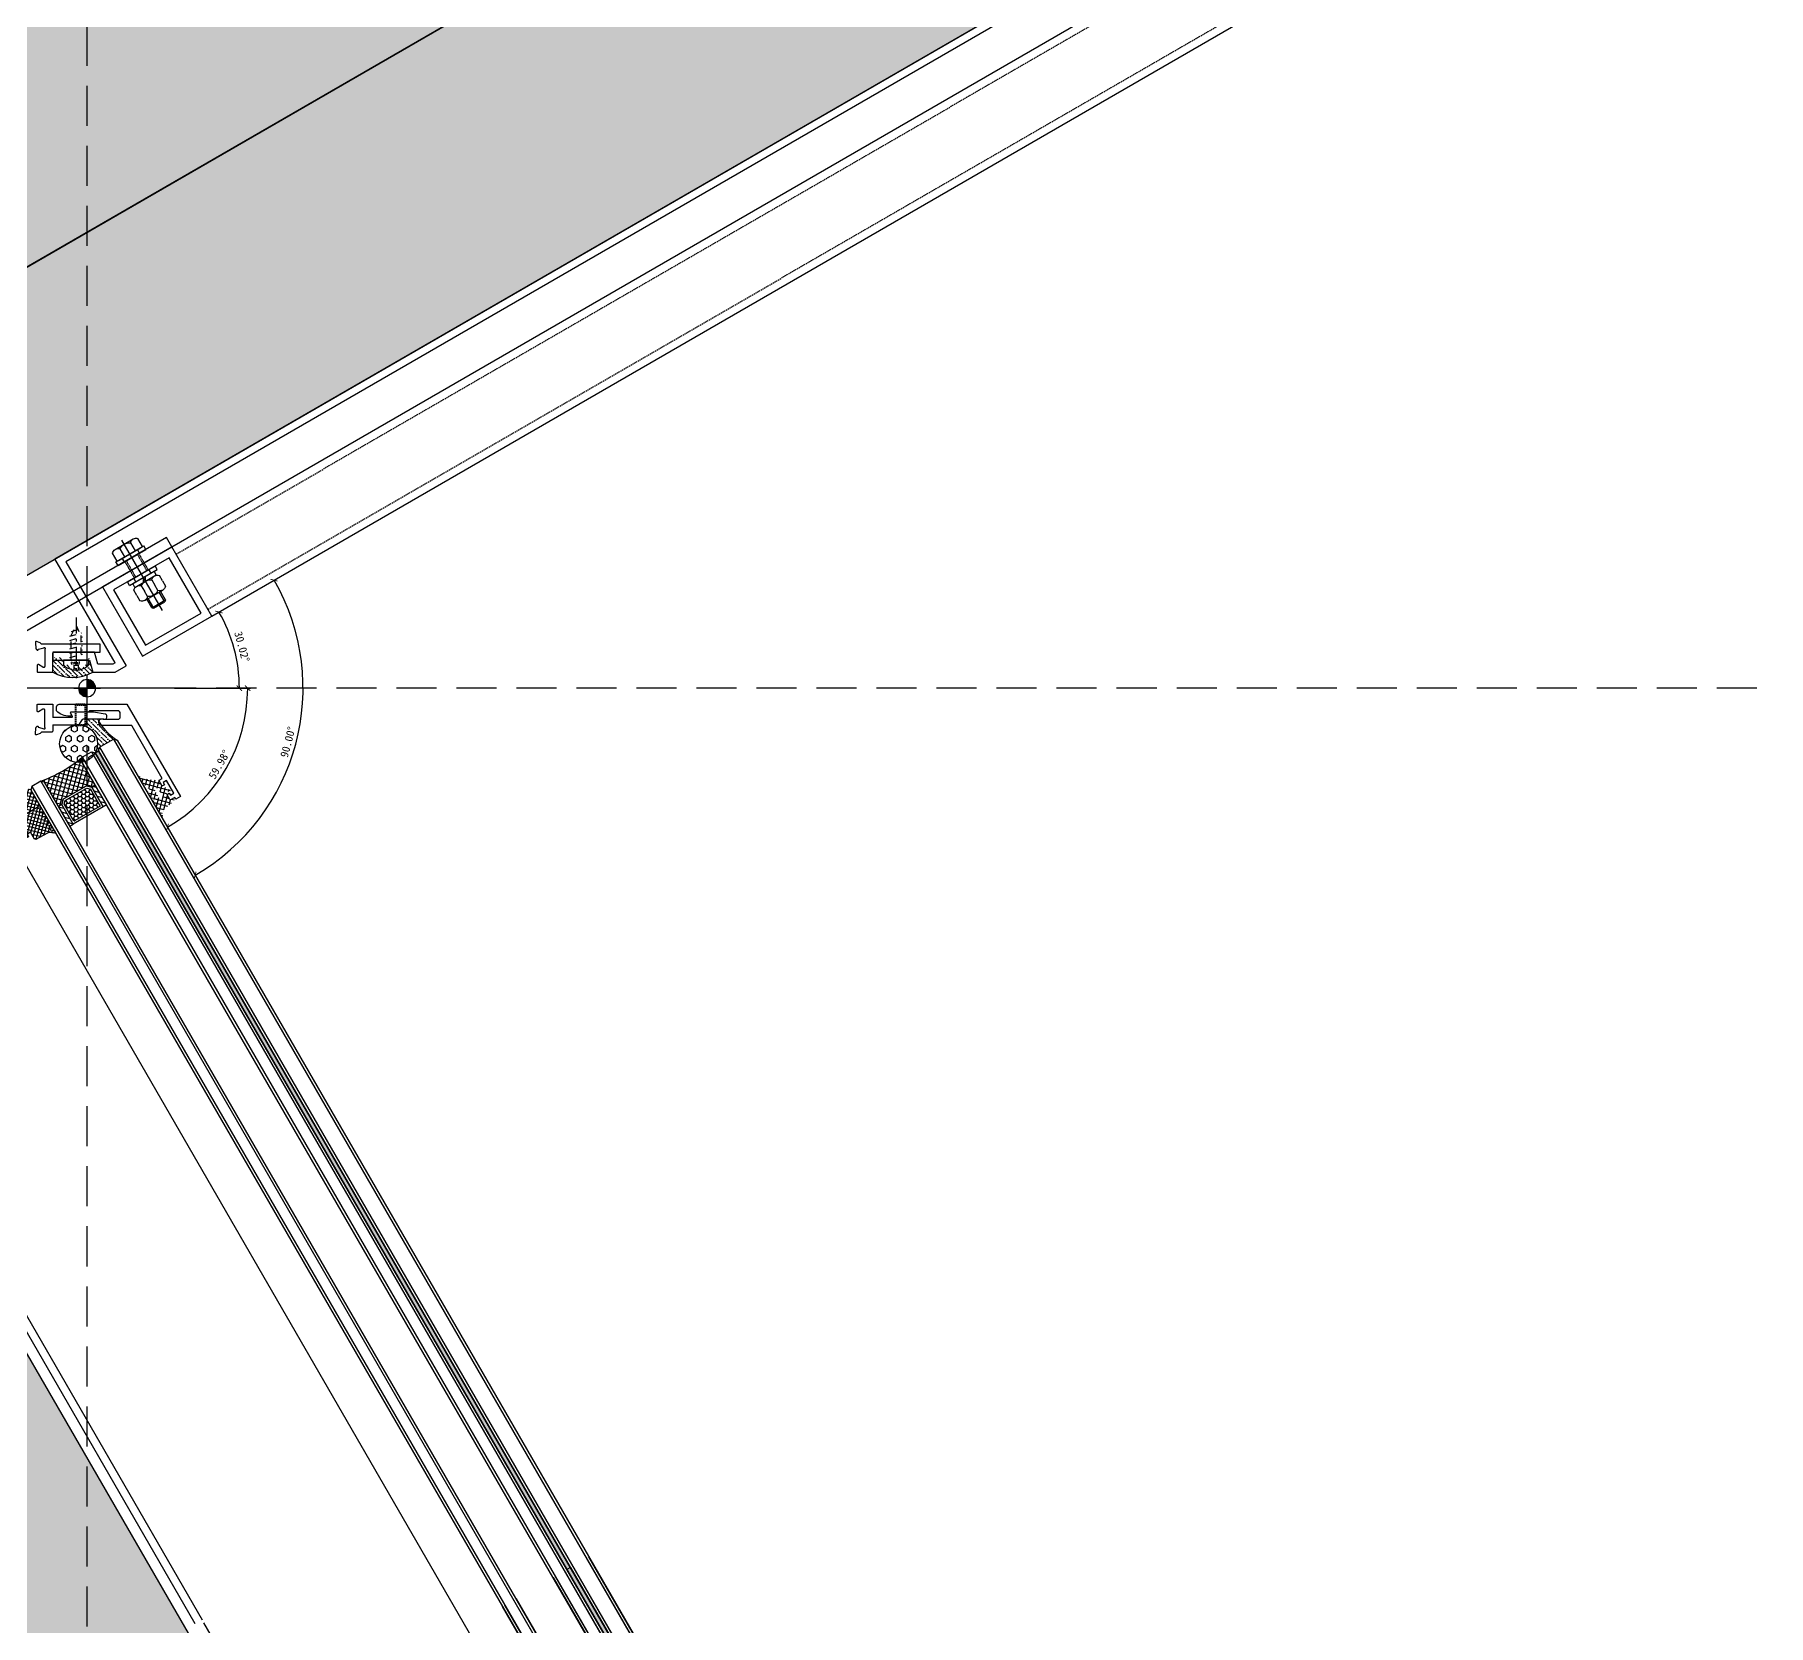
# Model space of a CAD drawing. Header units: millimetres. Extents: x 19684 to 58158, y -7929 to 13062.
# Drawn here: x 36339 to 36989, y 6338 to 6934 of the extents above; entities that cross this region are included whole.
import ezdxf

# ---------------------------------------------------------------- set-up
doc = ezdxf.new("R2010")
doc.units = ezdxf.units.MM
for name, pattern in [('ACAD_ISO04W100', [30, 24, -3, 0, -3]), ('CENTER-PISA', [11, 6, -2, 1, -2]), ('CENTER2', [28.575, 19.05, -3.175, 3.175, -3.175]), ('DASHED', [0.75, 0.5, -0.25]), ('HIDDEN', [0.375, 0.25, -0.125]), ('HIDDEN-PISA', [4.5, 2.5, -2]), ('HIDDEN2', [0.1875, 0.125, -0.0625])]:
    doc.linetypes.add(name, pattern=pattern)
for name, color, linetype in [('AXIS', 1, 'ACAD_ISO04W100'), ('CW', 4, 'Continuous'), ('F-Alum', 4, 'Continuous'), ('F-center', 6, 'ACAD_ISO04W100'), ('F-dashed line', 8, 'DASHED'), ('F-Glass', 5, 'Continuous'), ('F-seslants', 8, 'Continuous'), ('F_MISC', 8, 'Continuous'), ('GLAZING', 8, 'Continuous'), ('Hatch', 8, 'Continuous'), ('INSUL', 173, 'Continuous'), ('PJ', 4, 'Continuous'), ('TC', 4, 'Continuous'), ('中心线', 1, 'CENTER2'), ('其他', 4, 'Continuous'), ('螺栓钉类', 241, 'Continuous')]:
    doc.layers.add(name, color=color, linetype=linetype)
doc.styles.add('F-simhei', font='')
doc.styles.add('ROMANS', font='simplex.shx', dxfattribs={"width": 0.8, "bigfont": 'hztxt.shx'})
doc.styles.get('F-simhei').set_extended_font_data('SimHei')
doc.dimstyles.new('1c', dxfattribs={"dimtxt": 3, "dimasz": 2, "dimexe": 1, "dimexo": 2, "dimgap": 1.5, "dimtad": 1, "dimdec": 0, "dimzin": 12, "dimdsep": 46, "dimtxsty": 'F-simhei', "dimblk": 'ARCHTICK', "dimcen": 1, "dimclrd": 1, "dimclre": 1, "dimclrt": 7, "dimadec": 0, "dimazin": 0, "dimtfac": 1, "dimtdec": 0, "dimtix": 1, "dimtofl": 0, "dimtmove": 0, "dimatfit": 3, "dimfxl": 1, "dimtolj": 1, "dimtzin": 0, "dimarcsym": 1})
pattern_1 = [(135, (-37014.9087, 58348.1026), (-2.43067956, 0.662912607), [3.125, -0.625, 0, -0.625])]
pattern_2 = [(171.7889, (53.299, 199.0437), (-673.188486, 99.998036), [3.3341, -696.8317]), (146.90866, (56.2218, 197.139), (-158.3972895, 99.998035), [3.4887, -729.1308]), (132.32733, (58.3903, 194.758), (-178.196953, 199.996066), [3.2204, -673.0726]), (114.797, (59.71, 191.901), (-39.599323, 99.998033), [3.1473, -327.3157]), (91.62022, (59.8046, 188.5677), (-19.799661, 599.988201), [3.3346, -696.9316]), (82.824825, (50.0933, 111.42638), (138.597623898, 1099.978365791), [77.75021, -16249.79345]), (97.175175, (69.7044, 111.42638), (-138.597626939, 1099.978365409), [77.75021, -16249.79345]), (88.37978, (59.993, 188.5677), (19.799654, 599.988201), [3.3346, -696.9316]), (65.203, (60.0874, 191.901), (39.599323, 99.998033), [3.1473, -327.3157]), (47.67267, (61.4074, 194.758), (178.1969525, 199.996067), [3.2204, -673.0726]), (33.09134, (63.576, 197.139), (158.397288, 99.998037), [3.4887, -729.1308]), (8.2111, (66.4987, 199.0437), (673.188486, 99.998033), [3.3341, -696.8317]), (87.16616, (49.999, 109.5217), (19.799652, 299.9941), [1.907, -398.5748]), (103.9014, (50.4704, 107.617), (-79.198645, 299.9941), [1.9622, -410.0989]), (111.6036, (51.225, 105.712), (-19.79966, 99.99803), [2.0486, -105.5047]), (122.76135, (52.4504, 103.8075), (-59.398985, 99.998032), [2.265, -473.3884]), (138.29055, (54.0532, 102.379), (-118.797967, 99.998036), [2.147, -448.7323]), (152.0035, (55.8446, 101.4266), (-178.196953, 99.998032), [2.0288, -424.0229]), (166.4772, (57.8246, 100.9504), (-395.993227, 99.998037), [2.0364, -425.6122]), (167.07075, (59.899, 100.474), (-415.79289, 99.998033), [2.1282, -444.7951]), (12.92924, (59.899, 100.474), (415.79289, 99.998033), [2.1282, -444.7951]), (13.5228, (61.973, 100.9504), (395.993227, 99.998033), [2.0364, -425.6122]), (27.9965, (63.953, 101.4266), (197.996612, 99.998037), [2.0288, -424.0229]), (41.70945, (65.7445, 102.379), (118.797966, 99.998036), [2.147, -448.7323]), (57.23865, (67.3473, 103.8075), (197.996611, 299.994102), [2.265, -473.3884]), (68.3964, (68.573, 105.712), (19.79966, 99.99803), [2.0486, -105.5047]), (76.0986, (69.3273, 107.617), (19.799661, 99.998033), [1.9622, -410.0989]), (92.83384, (69.7987, 109.5217), (-19.79966, 299.9941), [1.907, -398.5748])]

# ---------------------------------------------------------------- blocks, each defined once
blk = doc.blocks.new('A$C08103915')
at = {"layer": 'Hatch'}
h = blk.add_hatch(dxfattribs=at)
h.set_pattern_fill('M_GASKET-PISA', color=256, style=0, pattern_type=2)
h.set_pattern_definition([(45, (45.75, 9), (-1.06066, 1.06066), []), (135, (45.75, 9), (-1.06066, -1.06066), [])])
edge = h.paths.add_edge_path()
edge.add_arc((-1.01, 2.7), 1.5, 270, 310.57243)
edge.add_line((-0.03, 1.56), (1.23, 2.64))
edge.add_arc((2.21, 1.5), 1.5, 90, 130.57243, ccw=False)
edge.add_line((2.21, 3), (2.74, 3))
edge.add_arc((2.74, 6), 3, 270, 323.23828)
edge.add_line((5.15, 4.2), (7.71, 7.64))
edge.add_arc((7.79, 7.58), 0.1, 115.93828, 143.23828, ccw=False)
edge.add_line((7.75, 7.67), (9.5, 8.53))
edge.add_arc((9.39, 8.75), 0.25, 295.90695, 450)
edge.add_line((9.39, 9), (6.62, 9))
edge.add_line((6.62, 9), (4.77, 8.05))
edge.add_arc((3.63, 10.27), 2.5, 214.0621, 297.3, ccw=False)
edge.add_arc((1.31, 8.7), 0.3, 34.0621, 90)
edge.add_line((1.31, 9), (-1.59, 9))
edge.add_arc((-1.59, 8.75), 0.25, 90, 256.47709)
edge.add_line((-1.65, 8.51), (-0.03, 8.1))
edge.add_arc((-0.05, 8), 0.1, -90, 75.80133, ccw=False)
edge.add_line((-0.05, 7.9), (-0.11, 7.9))
edge.add_arc((-0.11, 10.4), 2.5, 215.23442, 270, ccw=False)
edge.add_arc((-2.23, 8.9), 0.1, 35.23442, 90)
edge.add_line((-2.23, 9), (-4.88, 9))
edge.add_arc((-4.88, 8.75), 0.25, 90, 256.47709)
edge.add_line((-4.94, 8.51), (-3.32, 8.1))
edge.add_arc((-3.34, 8), 0.1, -90, 75.80133, ccw=False)
edge.add_line((-3.34, 7.9), (-3.4, 7.9))
edge.add_arc((-3.4, 10.4), 2.5, 214.32623, 270, ccw=False)
edge.add_arc((-5.55, 8.93), 0.1, 34.32623, 110.15445)
edge.add_arc((-6.44, 11.37), 2.5, 265.3665, 290.15445, ccw=False)
edge.add_line((-6.65, 8.88), (-8.09, 9))
edge.add_arc((-8.11, 8.75), 0.25, 85.3665, 250.78804)
edge.add_line((-8.19, 8.51), (-7.41, 8.24))
edge.add_arc((-8.08, 6.35), 2, 8.47355, 70.64006, ccw=False)
edge.add_line((-6.1, 6.65), (-5.24, 2.02))
edge.add_arc((-4.75, 2.1), 0.5, 188.49218, 360)
edge.add_line((-4.25, 2.1), (-4.25, 2.7))
edge.add_arc((-3.95, 2.7), 0.3, 90, 180, ccw=False)
edge.add_line((-3.95, 3), (-1.55, 3))
edge.add_arc((-1.55, 2.7), 0.3, 0, 90, ccw=False)
edge.add_line((-1.25, 2.7), (-1.25, 1.4))
edge.add_arc((-1.05, 1.4), 0.2, 180, 270)
edge.add_line((-1.05, 1.2), (-1.01, 1.2))
edge = h.paths.add_edge_path(flags=16)
edge.add_arc((-1.31, 5.2), 0.5, 188.31114, 270)
edge.add_line((-1.31, 4.7), (1.52, 4.7))
edge.add_arc((1.52, 5.2), 0.5, 270, 323.23828)
edge.add_line((1.92, 4.9), (2.29, 5.4))
edge.add_arc((1.89, 5.7), 0.5, 323.23828, 450)
edge.add_line((1.89, 6.2), (-1.46, 6.2))
edge.add_arc((-1.46, 5.7), 0.5, 90, 188.31114)
edge.add_line((-1.95, 5.63), (-1.81, 5.13))
blk = doc.blocks.new('_ArchTick')
at = {"color": 0, "linetype": 'ByBlock', "const_width": 0.15}
blk.add_lwpolyline([(-0.5, -0.5), (0.5, 0.5)], dxfattribs=at)
blk = doc.blocks.new('*D102')
at = {"layer": 'Defpoints', "color": 0, "transparency": 16777216}
for p in [(36012.73, 6688.95), (36389.21, 6688.95), (36369.67, 6669.45), (36404.53, 6650.26), (36828.75, 5874.81)]:
    blk.add_point(p, dxfattribs=at)
at = {"layer": 'Hatch', "color": 1, "lineweight": -2, "transparency": 16777216}
blk.add_line((36391.21, 6688.95), (36419.61, 6688.95), dxfattribs=at)
blk.add_arc((36358.4, 6688.95), 60.2, 300.016, 360, dxfattribs=at)
at = {"layer": 'Hatch', "color": 1, "lineweight": -2, "transparency": 16777216, "xscale": 2, "yscale": 2, "zscale": 2}
for p, rotation in [((36418.61, 6688.95), 89.99999999999775), ((36388.52, 6636.82), 210.0159999749046)]:
    blk.add_blockref('_ArchTick', p, dxfattribs=dict(at, rotation=rotation))
at = {"layer": 'Hatch', "color": 7, "transparency": 16777216, "insert": (36407.95, 6660.36), "char_height": 3, "attachment_point": 5, "rotation": 60.008, "style": 'F-simhei'}
blk.add_mtext('\\A1;59.98°', dxfattribs=at)
blk = doc.blocks.new('*D103')
at = {"layer": 'Defpoints', "color": 0, "transparency": 16777216}
for p in [(36405.21, 6715.99), (36379.23, 6700.99), (36414.62, 6698.87), (36012.73, 6688.95), (36389.21, 6688.95)]:
    blk.add_point(p, dxfattribs=at)
at = {"layer": 'Hatch', "color": 1, "lineweight": -2, "transparency": 16777216}
for p, q in [((36406.94, 6716.99), (36408.7, 6718.01)), ((36391.21, 6688.95), (36416.49, 6688.95))]:
    blk.add_line(p, q, dxfattribs=at)
blk.add_arc((36358.4, 6688.95), 57.09, 360, 30.016, dxfattribs=at)
at = {"layer": 'Hatch', "color": 1, "lineweight": -2, "transparency": 16777216, "xscale": 2, "yscale": 2, "zscale": 2}
for p, rotation in [((36407.83, 6717.51), 120.0159999953962), ((36415.49, 6688.95), 269.9999999999957)]:
    blk.add_blockref('_ArchTick', p, dxfattribs=dict(at, rotation=rotation))
at = {"layer": 'Hatch', "color": 7, "transparency": 16777216, "insert": (36416.46, 6704.52), "char_height": 3, "attachment_point": 5, "rotation": 285.008, "style": 'F-simhei'}
blk.add_mtext('\\A1;30.02°', dxfattribs=at)
blk = doc.blocks.new('*U74')
at = {"layer": 'INSUL', "lineweight": 0}
h = blk.add_hatch(dxfattribs=at)
h.set_pattern_fill('岩棉', color=256, scale=99.998034, style=0, pattern_type=2)
h.set_pattern_definition(pattern_2)
h.paths.add_polyline_path([(0, 0), (1131.1, 0), (1131.1, 100), (0, 100)])
at = {"layer": 'INSUL'}
blk.add_lwpolyline([(0, 0), (1131.1, 0), (1131.1, 100), (0, 100)], close=True, dxfattribs=at)
blk = doc.blocks.new('A$C57E61DF8')
at = {"layer": 'GLAZING'}
h = blk.add_hatch(dxfattribs=at)
h.set_pattern_fill('ANSI37', color=256, scale=10)
h.set_pattern_definition([(45, (33510.5937, 50850.5691), (-0.883883476, 0.883883476), []), (135, (33510.5937, 50850.5691), (-0.883883476, -0.883883476), [])])
h.paths.add_polyline_path([(0, -11.17), (-0.29, -10.95), (-0.65, -10.15), (-0.94, -10.01), (-1.31, -10.15), (-1.6, -10.95), (-1.96, -11.17), (-2.32, -10.95), (-2.61, -10.15), (-2.97, -10.01), (-3.34, -10.15), (-3.63, -10.95), (-3.99, -11.17), (-4.28, -10.95), (-5, -10.01), (-5.51, -10.66), (-6.16, -11.17), (-6.6, -11.17), (-6.89, -11.02), (-6.96, -10.81), (-6.31, -10.08), (-5.66, -8.7), (-5.58, -8.2), (-5.44, -3.48), (-5.15, -3.19), (-2.1, -3.19), (-2.1, -1.96), (-2.18, -1.74), (-3.19, -1.6), (-3.26, -1.38), (-3.19, -1.16), (-1.96, 0), (0, 0), (2.03, 0), (3.26, -1.16), (3.34, -1.38), (3.19, -1.6), (2.25, -1.74), (2.1, -1.96), (2.1, -3.19), (4.42, -3.19), (4.71, -3.48), (4.71, -10.01), (4.35, -10.95), (3.99, -11.17), (4.06, -11.17), (3.7, -10.95), (3.34, -10.15), (3.05, -10.01), (2.68, -10.15), (2.39, -10.95), (2.03, -11.17), (1.67, -10.95), (1.38, -10.15), (1.02, -10.01), (0.65, -10.15), (0.36, -10.95)])
at = {"layer": 'GLAZING', "flags": 128}
blk.add_lwpolyline([(0, -11.17), (-0.29, -10.95), (-0.65, -10.15), (-0.94, -10.01), (-1.31, -10.15), (-1.6, -10.95), (-1.96, -11.17), (-2.32, -10.95), (-2.61, -10.15), (-2.97, -10.01), (-3.34, -10.15), (-3.63, -10.95), (-3.99, -11.17), (-4.28, -10.95), (-5, -10.01), (-5.51, -10.66), (-6.16, -11.17), (-6.6, -11.17), (-6.89, -11.02), (-6.96, -10.81), (-6.31, -10.08), (-5.66, -8.7), (-5.58, -8.2), (-5.44, -3.48), (-5.15, -3.19), (-2.1, -3.19), (-2.1, -1.96), (-2.18, -1.74), (-3.19, -1.6), (-3.26, -1.38), (-3.19, -1.16), (-1.96, 0), (0, 0), (2.03, 0), (3.26, -1.16), (3.34, -1.38), (3.19, -1.6), (2.25, -1.74), (2.1, -1.96), (2.1, -3.19), (4.42, -3.19), (4.71, -3.48), (4.71, -10.01), (4.35, -10.95), (3.99, -11.17), (4.06, -11.17), (3.7, -10.95), (3.34, -10.15), (3.05, -10.01), (2.68, -10.15), (2.39, -10.95), (2.03, -11.17), (1.67, -10.95), (1.38, -10.15), (1.02, -10.01), (0.65, -10.15), (0.36, -10.95)], close=True, dxfattribs=at)
blk = doc.blocks.new('*U62')
at = {"linetype": 'Continuous'}
blk.add_hatch(color=4, dxfattribs=at).paths.add_polyline_path([(0.22, 17.52), (801.66, 17.52), (801.66, 16), (0.22, 16)])
at = {"layer": 'TC'}
h = blk.add_hatch(dxfattribs=at)
h.set_pattern_fill('ANSI37', color=256, scale=0.5, style=0)
h.set_pattern_definition([(45, (0, 4), (-1.12253, 1.12253), []), (135, (0, 4), (-1.12253, -1.12253), [])])
edge = h.paths.add_edge_path()
edge.add_line((9.22, 4), (9.22, -3))
edge.add_line((9.22, -3), (10.72, -4.5))
edge.add_line((10.72, -4.5), (10.72, -6))
edge.add_line((10.72, -6), (0.22, -6))
edge.add_line((0.22, -6), (-0.78, -7))
edge.add_arc((-52.52, 2), 52.52, 350.13219, 369.86781)
edge.add_line((-0.78, 11), (0.22, 10))
edge.add_line((0.22, 10), (10.72, 10))
edge.add_line((10.72, 10), (10.72, 8.5))
edge.add_line((10.72, 8.5), (9.22, 7))
edge.add_line((9.22, 7), (9.22, 4))
h = blk.add_hatch(dxfattribs=at)
h.set_pattern_fill('HONEY', color=256, scale=0.3, style=0)
h.set_pattern_definition([(0, (0, 4), (1.42875, 0.82489), [0.9525, -1.905]), (120, (0, 4), (-1.42875, 0.82489), [0.9525, -1.905]), (60, (0, 4), (2e-07, 1.649778), [-1.905, 0.9525])])
h.paths.add_polyline_path([(10.02, 6.67), (11.05, 7.7), (18.42, 7.7), (18.42, -3.7), (11.05, -3.7), (10.02, -2.67)])
h = blk.add_hatch(dxfattribs=at)
h.set_pattern_fill('ANSI31', color=256, scale=0.5, style=0)
h.set_pattern_definition([(45, (0, 4), (-1.12253, 1.12253), [])])
h.paths.add_polyline_path([(19.22, 8.5), (10.72, 8.5), (10.72, 10), (19.22, 10)])
h = blk.add_hatch(dxfattribs=at)
h.set_pattern_fill('ANSI31', color=256, scale=0.5, style=0)
h.set_pattern_definition([(45, (0, 4), (-1.12253, 1.12253), [])])
h.paths.add_polyline_path([(19.22, 8.5), (10.72, 8.5), (10.72, 10), (19.22, 10)])
h = blk.add_hatch(dxfattribs=at)
h.set_pattern_fill('ANSI31', color=256, scale=0.5, style=0)
h.paths.add_polyline_path([(19.22, -4.5), (10.72, -4.5), (10.72, -6), (19.22, -6)])
at = {"color": 4, "linetype": 'Continuous'}
blk.add_lwpolyline([(0.22, 17.52), (801.66, 17.52), (801.66, 16), (0.22, 16)], close=True, dxfattribs=at)
at = {"layer": 'F-Glass'}
for points in [[(801.66, 17.52), (0.22, 17.52), (-0.78, 18.52), (-0.78, 24.52), (0.22, 25.52), (801.66, 25.52)], [(801.66, 10), (0.22, 10), (-0.78, 11), (-0.78, 15), (0.22, 16), (801.66, 16)], [(801.66, -6), (0.22, -6), (-0.78, -7), (-0.78, -10.83), (0.22, -11.83), (801.66, -11.83)]]:
    blk.add_lwpolyline(points, dxfattribs=at)
at = {"layer": 'PJ'}
blk.add_lwpolyline([(9.22, 4), (9.22, -3), (10.72, -4.5), (10.72, -6), (0.22, -6), (-0.78, -7, 0.086326), (-0.78, 11), (0.22, 10), (10.72, 10), (10.72, 8.5), (9.22, 7)], format="xyb", close=True, dxfattribs=at)
at = {"layer": 'PJ', "ltscale": 3}
for points in [[(9.22, 7), (10.72, 8.5), (19.22, 8.5), (19.22, -4.5), (10.72, -4.5), (9.22, -3)], [(10.02, 6.67), (11.05, 7.7), (18.42, 7.7), (18.42, -3.7), (11.05, -3.7), (10.02, -2.67)]]:
    blk.add_lwpolyline(points, close=True, dxfattribs=at)
at = {"layer": 'PJ'}
for points in [[(19.22, 8.5), (10.72, 8.5), (10.72, 10), (19.22, 10)], [(19.22, 8.5), (10.72, 8.5), (10.72, 10), (19.22, 10)], [(19.22, -4.5), (10.72, -4.5), (10.72, -6), (19.22, -6)]]:
    blk.add_lwpolyline(points, close=True, dxfattribs=at)
at = {"layer": 'TC', "color": 9, "linetype": 'Continuous'}
for p, q in [((-0.78, 24.52), (801.66, 24.52)), ((-0.78, 18.52), (801.66, 18.52)), ((-0.78, 15), (801.66, 15)), ((-0.78, 11), (801.66, 11)), ((-0.78, -7), (801.66, -7)), ((-0.78, -10.83), (801.66, -10.83))]:
    blk.add_line(p, q, dxfattribs=at)
blk = doc.blocks.new('*U63')
at = {"linetype": 'Continuous'}
blk.add_hatch(color=4, dxfattribs=at).paths.add_polyline_path([(0.22, 17.52), (801.66, 17.52), (801.66, 16), (0.22, 16)])
at = {"color": 4, "linetype": 'Continuous'}
blk.add_lwpolyline([(0.22, 17.52), (801.66, 17.52), (801.66, 16), (0.22, 16)], close=True, dxfattribs=at)
at = {"layer": 'F-Glass'}
for points in [[(801.66, 17.52), (0.22, 17.52), (-0.78, 18.52), (-0.78, 24.52), (0.22, 25.52), (801.66, 25.52)], [(801.66, 10), (0.22, 10), (-0.78, 11), (-0.78, 15), (0.22, 16), (801.66, 16)], [(801.66, -6), (0.22, -6), (-0.78, -7), (-0.78, -10.83), (0.22, -11.83), (801.66, -11.83)]]:
    blk.add_lwpolyline(points, dxfattribs=at)
at = {"layer": 'TC', "color": 9, "linetype": 'Continuous'}
for p, q in [((-0.78, 24.52), (801.66, 24.52)), ((-0.78, 18.52), (801.66, 18.52)), ((-0.78, 15), (801.66, 15)), ((-0.78, 11), (801.66, 11)), ((-0.78, -7), (801.66, -7)), ((-0.78, -10.83), (801.66, -10.83))]:
    blk.add_line(p, q, dxfattribs=at)
blk = doc.blocks.new('*U64')
at = {"layer": 'INSUL', "lineweight": 0}
h = blk.add_hatch(dxfattribs=at)
h.set_pattern_fill('岩棉', color=256, scale=99.998034, style=0, pattern_type=2)
h.set_pattern_definition(pattern_2)
h.paths.add_polyline_path([(0, 0), (1131.1, 0), (1131.1, 100), (0, 100)])
at = {"layer": 'INSUL'}
blk.add_lwpolyline([(0, 0), (1131.1, 0), (1131.1, 100), (0, 100)], close=True, dxfattribs=at)
blk = doc.blocks.new('#10x13_Pan-flat-3')
at = {"color": 8, "linetype": 'HIDDEN-PISA'}
for p, q in [((-2.4, 9.01), (2, 10.19)), ((-2.4, 7.41), (2.4, 8.7)), ((-2.4, 5.81), (2.4, 7.1)), ((-1.71, 10.8), (1.33, 11.61)), ((-2.4, 4.21), (2.4, 5.5)), ((-2.4, 2.61), (2.4, 3.9)), ((-2.4, 1.01), (2.4, 2.3))]:
    blk.add_line(p, q, dxfattribs=at)
for points in [[(-1.79, 0), (-1.79, 9.2), (0, 13), (1.79, 9.2), (1.79, 0)], [(-0.75, -3.66), (-0.75, -1.85), (0.75, -1.85), (0.75, -3.66)]]:
    blk.add_lwpolyline(points, dxfattribs=at)
at = {"color": 32, "flags": 128}
blk.add_lwpolyline([(-4.75, 0), (-4.75, -1.39, 0.02045), (-4.75, -1.47, 0.043988), (-4.72, -1.64, 0.052186), (-4.64, -1.84, 0.082497), (-4.45, -2.1, 0.02583), (-4.37, -2.17, 0.072684), (-2.62, -3.19, 0.098696), (0.08, -3.7, 0.082496), (2.35, -3.3, 0.052187), (3.67, -2.67, 0.030667), (4.37, -2.17, 0.013304), (4.41, -2.14, 0.036571), (4.52, -2.03, 0.034751), (4.6, -1.92, 0.021821), (4.64, -1.85, 0.022804), (4.68, -1.76, 0.022806), (4.71, -1.68, 0.021818), (4.73, -1.59, 0.034754), (4.75, -1.45, 0.01611), (4.75, -1.39), (4.75, 0)], format="xyb", close=True, dxfattribs=at)
at = {"layer": 'AXIS', "color": 8, "linetype": 'CENTER-PISA'}
blk.add_line((0, 15.99), (0, -6.7), dxfattribs=at)
at = {"layer": 'Defpoints', "color": 8, "style": 'ROMANS', "oblique": 360, "width": 0.8}
blk.add_text('#10x13', height=0.75, rotation=180, dxfattribs=at).set_placement((1.46, -0.75))
blk = doc.blocks.new('*U57')
at = {"layer": 'INSUL', "lineweight": 0}
h = blk.add_hatch(dxfattribs=at)
h.set_pattern_fill('岩棉', color=256, scale=100, style=0, pattern_type=2)
h.set_pattern_definition([(171.7889, (53.3, 199.0476), (-673.201724, 100.000002), [3.3342, -696.8454]), (146.90866, (56.223, 197.1429), (-158.400404, 100.000001), [3.4887, -729.1451]), (132.3273, (58.3914, 194.762), (-178.200457, 199.999999), [3.2205, -673.0858]), (114.797, (59.7115, 191.905), (-39.6001, 100), [3.1473, -327.3221]), (91.6202, (59.8057, 188.5714), (-19.80005, 600), [3.3347, -696.9453]), (82.824825, (50.09429, 111.42857), (138.600349442, 1099.999997034), [77.75174, -16250.113]), (97.175175, (69.70576, 111.42857), (-138.600352483, 1099.99999665), [77.75174, -16250.113]), (88.3798, (59.9943, 188.5714), (19.800043, 600), [3.3347, -696.9453]), (65.203, (60.0886, 191.905), (39.6001, 100), [3.1473, -327.3221]), (47.6727, (61.4086, 194.762), (178.200457, 200), [3.2205, -673.0858]), (33.09134, (63.5772, 197.1429), (158.400403, 100.000004), [3.4887, -729.1451]), (8.2111, (66.5, 199.0476), (673.201725, 100), [3.3342, -696.8454]), (87.1662, (50, 109.524), (19.80004, 300), [1.907, -398.5826]), (103.9014, (50.4714, 107.619), (-79.200203, 300), [1.9622, -410.107]), (111.6036, (51.226, 105.714), (-19.80005, 100), [2.0487, -105.5067]), (122.7613, (52.4514, 103.8095), (-59.400154, 100), [2.265, -473.3977]), (138.2906, (54.0543, 102.381), (-118.800303, 100.000002), [2.147, -448.741]), (152.0035, (55.8457, 101.4286), (-178.200458, 100), [2.0289, -424.0312]), (166.4772, (57.8257, 100.9524), (-396.001014, 100.000003), [2.0365, -425.6205]), (167.0708, (59.9, 100.476), (-415.801066, 100), [2.1282, -444.8039]), (12.9292, (59.9, 100.476), (415.801066, 100), [2.1282, -444.8039]), (13.5228, (61.9743, 100.9524), (396.001015, 100), [2.0365, -425.6205]), (27.9965, (63.9543, 101.4286), (198.000505, 100.000004), [2.0289, -424.0312]), (41.7094, (65.7458, 102.381), (118.8003, 100.000003), [2.147, -448.741]), (57.2387, (67.3486, 103.8095), (198.000504, 300), [2.265, -473.3977]), (68.3964, (68.574, 105.714), (19.80005, 100), [2.0487, -105.5067]), (76.0986, (69.3286, 107.619), (19.80005, 100), [1.9622, -410.107]), (92.8338, (69.8, 109.524), (-19.80005, 300), [1.907, -398.5826])])
h.paths.add_polyline_path([(0, 0), (538.82, 0), (538.82, 100), (0, 100)])
at = {"layer": 'INSUL'}
blk.add_lwpolyline([(0, 0), (538.82, 0), (538.82, 100), (0, 100)], close=True, dxfattribs=at)
blk = doc.blocks.new('*U58')
at = {"layer": 'INSUL', "lineweight": 0}
h = blk.add_hatch(dxfattribs=at)
h.set_pattern_fill('岩棉', color=256, scale=100, style=0, pattern_type=2)
h.set_pattern_definition([(171.7889, (53.3, 199.0476), (-673.201724, 100.000002), [3.3342, -696.8454]), (146.90866, (56.223, 197.1429), (-158.400404, 100.000001), [3.4887, -729.1451]), (132.3273, (58.3914, 194.762), (-178.200457, 200), [3.2205, -673.0858]), (114.797, (59.7115, 191.905), (-39.6001, 100), [3.1473, -327.322]), (91.6202, (59.8057, 188.5714), (-19.80005, 600), [3.3347, -696.9453]), (82.824825, (50.09429, 111.42857), (138.600349442, 1099.999997034), [77.75174, -16250.113]), (97.175175, (69.70576, 111.42857), (-138.600352483, 1099.99999665), [77.75174, -16250.113]), (88.3798, (59.9943, 188.5714), (19.800043, 600), [3.3347, -696.9453]), (65.203, (60.0886, 191.905), (39.6001, 100), [3.1473, -327.322]), (47.6727, (61.4086, 194.762), (178.200457, 200), [3.2205, -673.0858]), (33.09134, (63.5772, 197.1429), (158.400403, 100.000004), [3.4887, -729.1451]), (8.2111, (66.5, 199.0476), (673.201725, 100), [3.3342, -696.8454]), (87.1662, (50, 109.524), (19.80004, 300), [1.907, -398.5826]), (103.9014, (50.4714, 107.619), (-79.200203, 300), [1.9622, -410.107]), (111.6036, (51.226, 105.714), (-19.80005, 100), [2.0487, -105.5067]), (122.7613, (52.4514, 103.8095), (-59.400154, 100), [2.265, -473.3977]), (138.2906, (54.0543, 102.381), (-118.800303, 100), [2.147, -448.741]), (152.0035, (55.8457, 101.4286), (-178.200458, 100), [2.0289, -424.0312]), (166.4772, (57.8257, 100.9524), (-396.001014, 100.000003), [2.0365, -425.6205]), (167.0708, (59.9, 100.476), (-415.801066, 100), [2.1282, -444.8039]), (12.9292, (59.9, 100.476), (415.801066, 100), [2.1282, -444.8039]), (13.5228, (61.9743, 100.9524), (396.001015, 100), [2.0365, -425.6205]), (27.9965, (63.9543, 101.4286), (198.000505, 100.000004), [2.0289, -424.0312]), (41.7094, (65.7458, 102.381), (118.8003, 100.000003), [2.147, -448.741]), (57.2387, (67.3486, 103.8095), (198.000504, 300), [2.265, -473.3977]), (68.3964, (68.574, 105.714), (19.80005, 100), [2.0487, -105.5067]), (76.0986, (69.3286, 107.619), (19.80005, 100), [1.9622, -410.107]), (92.8338, (69.8, 109.524), (-19.80005, 300), [1.907, -398.5827])])
h.paths.add_polyline_path([(0, 0), (500.05, 0), (500.05, 100), (0, 100)])
at = {"layer": 'INSUL'}
blk.add_lwpolyline([(0, 0), (500.05, 0), (500.05, 100), (0, 100)], close=True, dxfattribs=at)
blk = doc.blocks.new('A$C714F5CF6')
at = {"ltscale": 0.5}
h = blk.add_hatch(color=7, dxfattribs=at)
edge = h.paths.add_edge_path()
edge.add_line((0, 3.21), (0, 0))
edge.add_line((0, 0), (3.21, 0))
edge.add_ellipse((0, 0), major_axis=(-2.27, 2.27), ratio=1, start_angle=225, end_angle=315)
edge = h.paths.add_edge_path()
edge.add_line((0, 0), (-3.21, 0))
edge.add_ellipse((0, 0), major_axis=(-2.27, 2.27), ratio=1, start_angle=45, end_angle=135)
edge.add_line((0, -3.21), (0, 0))
at = {"color": 7, "ltscale": 0.5}
for p, q in [((5.01, 0), (-5.01, 0)), ((0, 5.01), (0, -5.01))]:
    blk.add_line(p, q, dxfattribs=at)
blk.add_circle((0, 0), 3.21, dxfattribs=at)
blk = doc.blocks.new('*U41')
at = {"layer": '中心线', "ltscale": 5}
blk.add_line((0, 22.85), (0, -7.53), dxfattribs=at)
at = {"layer": '其他', "color": 241, "linetype": 'ByBlock'}
for p, q in [((-3, 19.98), (-2.4, 20.58)), ((-3, 19.98), (3, 19.98)), ((-3, 19.98), (-3, 16.3)), ((-2.4, 20.58), (2.4, 20.58)), ((3, 19.98), (2.4, 20.58)), ((3, 19.98), (3, 16.3)), ((-5.54, 13.25), (-5.54, 15.57)), ((-5.54, 13.25), (-5.54, 10.93)), ((-3.9, 16.3), (3.9, 16.3)), ((-2.26, 15.57), (-2.26, 13.25)), ((-2.26, 10.93), (-2.26, 13.25)), ((2.26, 15.57), (2.26, 13.25)), ((2.26, 10.93), (2.26, 13.25)), ((5.54, 13.25), (5.54, 15.57)), ((5.54, 13.25), (5.54, 10.93)), ((-6, 8.6), (6, 8.6)), ((-6, 8.6), (-6, 7)), ((-6, 7), (6, 7)), ((-4.65, 10.2), (4.65, 10.2)), ((-4.65, 10.2), (-4.65, 8.6)), ((-4.65, 8.6), (4.65, 8.6)), ((-3.9, 10.2), (3.9, 10.2)), ((-3.3, 8.6), (-3.3, 7)), ((-3, 7), (3, 7)), ((-0.92, 10.2), (0, 8.6)), ((0, 10.2), (0.92, 8.6)), ((3.3, 8.6), (3.3, 7)), ((4.65, 10.2), (4.65, 8.6)), ((6, 8.6), (6, 7)), ((-6, 0), (6, 0)), ((-6, 0), (-6, -1.6)), ((-3.3, 0), (-3.3, -1.6)), ((3.3, 0), (3.3, -1.6)), ((6, 0), (6, -1.6)), ((-6, -1.6), (6, -1.6)), ((-5.54, -1.6), (-5.54, -5.07)), ((-5.54, -1.6), (5.54, -1.6)), ((-4.65, -1.6), (4.65, -1.6)), ((-4.65, -1.6), (4.65, -1.6)), ((-3.9, -5.8), (3.9, -5.8)), ((-2.26, -5.07), (-2.26, -1.6)), ((2.26, -5.07), (2.26, -1.6)), ((5.54, -1.6), (5.54, -5.07))]:
    blk.add_line(p, q, dxfattribs=at)
at = {"layer": '其他', "color": 241}
for p, q in [((-2.4, 20.58), (-2.4, 16.3)), ((2.4, 20.58), (2.4, 16.3))]:
    blk.add_line(p, q, dxfattribs=at)
at = {"layer": '其他', "color": 241, "linetype": 'ByBlock'}
for centre, radius, start, end in [((-3.9, 14.1), 2.2, 41.8175, 138.1825), ((0, 12.45), 3.85, 54.00946, 125.99054), ((3.9, 14.1), 2.2, 41.8175, 138.1825), ((-3.9, 12.4), 2.2, 221.8175, 318.1825), ((0, 14.05), 3.85, 234.00946, 305.99054), ((3.9, 12.4), 2.2, 221.8175, 318.1825), ((-3.9, -3.6), 2.2, 221.8175, 318.1825), ((0, -1.95), 3.85, 234.00946, 305.99054), ((3.9, -3.6), 2.2, 221.8175, 318.1825)]:
    blk.add_arc(centre, radius, start, end, dxfattribs=at)
at = {"layer": '螺栓钉类', "color": 8, "linetype": 'HIDDEN', "ltscale": 0.5}
for p, q in [((-3, 7), (-3, 0)), ((-2.4, 7), (-2.4, 0)), ((2.4, 7), (2.4, 0)), ((3, 7), (3, 0))]:
    blk.add_line(p, q, dxfattribs=at)
blk = doc.blocks.new('*D104')
at = {"layer": 'Defpoints', "color": 0, "transparency": 16777216}
for p in [(36988.63, 7053.05), (36405.21, 6715.99), (36369.67, 6669.45), (36428.52, 6648.5), (36770.58, 5975.49)]:
    blk.add_point(p, dxfattribs=at)
at = {"layer": 'Hatch', "color": 1, "lineweight": -2, "transparency": 16777216}
blk.add_arc((36358.4, 6688.95), 80.95, 300.016, 30.016, dxfattribs=at)
at = {"layer": 'Hatch', "color": 1, "lineweight": -2, "transparency": 16777216, "xscale": 2, "yscale": 2, "zscale": 2}
for p, rotation in [((36428.5, 6729.45), 120.0159999960596), ((36398.9, 6618.86), 210.0159999752522)]:
    blk.add_blockref('_ArchTick', p, dxfattribs=dict(at, rotation=rotation))
at = {"layer": 'Hatch', "color": 7, "transparency": 16777216, "insert": (36433.69, 6668.8), "char_height": 3, "attachment_point": 5, "rotation": 75.016, "style": 'F-simhei'}
blk.add_mtext('\\A1;90.00°', dxfattribs=at)

msp = doc.modelspace()

# ---------------------------------------------------------------- hatches: boundary and pattern name
at = {"layer": 'F-seslants'}
h = msp.add_hatch(dxfattribs=at)
h.set_pattern_fill('ANSI36', color=256, scale=10, angle=90)
h.set_pattern_definition(pattern_1)
h.paths.add_polyline_path([(36349.9, 6698.27, -0.02583), (36349.82, 6698.34, -0.082497), (36349.63, 6698.6, -0.052186), (36349.55, 6698.8, -0.043988), (36349.52, 6698.97, -0.02045), (36349.52, 6699.05), (36349.52, 6700.44), (36345.52, 6700.44), (36345.52, 6694.95, 0.26081), (36360.5, 6694.95), (36359.02, 6700.44), (36359.02, 6699.05, -0.01611), (36359.02, 6698.99, -0.034754), (36359, 6698.85, -0.021818), (36358.98, 6698.77, -0.022806), (36358.95, 6698.68, -0.022804), (36358.91, 6698.6, -0.021821), (36358.87, 6698.52, -0.034751), (36358.78, 6698.41, -0.036571), (36358.68, 6698.31, -0.013304), (36358.64, 6698.27, -0.030667), (36357.94, 6697.78, -0.052187), (36356.62, 6697.15, -0.082496), (36354.35, 6696.75, -0.098696), (36351.65, 6697.25, -0.072684)])
h = msp.add_hatch(dxfattribs=at)
h.set_pattern_fill('ANSI36', color=256, scale=10, angle=90)
h.set_pattern_definition(pattern_1)
h.paths.add_polyline_path([(36361.4, 6664.69), (36361.43, 6664.69), (36362.74, 6665.45), (36363.11, 6666.81), (36368.3, 6669.82), (36369.67, 6669.45, -0.1087), (36363.76, 6675, -0.383665), (36362.86, 6675.99), (36362.86, 6676.44, -0.01575), (36362.31, 6677.49), (36357.88, 6677.49), (36357.88, 6675.31), (36357.54, 6674.98), (36357.12, 6674.98, -0.485481)])
h = msp.add_hatch(dxfattribs=at)
h.set_pattern_fill('ANSI37', color=256, scale=10, angle=120.016)
h.set_pattern_definition([(165.016, (-24473.1202, 10182.24), (-0.323186622, -1.20749758), []), (255.016, (-24473.1202, 10182.24), (1.20749758, -0.323186622), [])])
edge = h.paths.add_edge_path()
edge.add_ellipse((36331.87, 6657.84), major_axis=(-3.7, 7.26), ratio=1, start_angle=125.97271, end_angle=191.38466, ccw=False)
edge.add_line((36328.17, 6650.58), (36333.77, 6640.88))
edge.add_line((36333.77, 6640.88), (36340.72, 6644.9))
edge.add_line((36340.72, 6644.9), (36336.93, 6651.45))
at = {"layer": 'Hatch'}
h = msp.add_hatch(dxfattribs=at)
h.set_pattern_fill('HEX', color=256, scale=10, angle=90)
h.set_pattern_definition([(90, (-37014.9087, 58348.1026), (-2.16506351, 2e-15), [1.25, -2.5]), (210, (-37014.9087, 58348.1026), (1.082531755, -1.875), [1.25, -2.5]), (150, (-37014.9087, 58349.3526), (-1.082531755, -1.875), [1.25, -2.5])])
edge = h.paths.add_edge_path()
edge.add_arc((36355.21, 6668.15), 7.09, 0, 360)

# ---------------------------------------------------------------- linework, layer by layer
at = {"color": 8, "linetype": 'DASHED'}
for p, q in [((36353.88, 6682.62), (36357.88, 6682.62)), ((36354.21, 6682.62), (36354.21, 6674.98)), ((36357.54, 6682.62), (36357.54, 6674.98)), ((36353.88, 6675.31), (36357.88, 6675.31))]:
    msp.add_line(p, q, dxfattribs=at)
at = {"color": 251, "linetype": 'HIDDEN2', "ltscale": 120, "true_color": 0x636466}
for p, direction in [((36358.4, 5555.92), (0, 1)), ((36035.7, 6688.95), (-1, 0))]:
    msp.add_xline(p, direction, dxfattribs=at)
at = {"color": 8, "linetype": 'DASHED'}
msp.add_lwpolyline([(36357.88, 6682.62), (36357.54, 6682.95), (36354.21, 6682.95), (36353.88, 6682.62), (36353.88, 6675.31), (36354.21, 6674.98), (36357.54, 6674.98), (36357.88, 6675.31)], close=True, dxfattribs=at)
at = {"layer": 'CW'}
msp.add_lwpolyline([(36345.52, 6675.24), (36354.88, 6675.24, 0.2536), (36355.72, 6675.7), (36356.74, 6677.26, -0.2536), (36357.16, 6677.49), (36364.51, 6677.49, 0.645751), (36365.84, 6678.09), (36365.84, 6678.48, 0.381264), (36365.13, 6679.27), (36360.86, 6679.99), (36352.38, 6679.99, 0.57735), (36352.12, 6679.54), (36352.76, 6678.44, -0.57735), (36352.5, 6677.99), (36345.52, 6677.99)], format="xyb", dxfattribs=at)
at = {"layer": 'F-Alum'}
msp.add_line((36331.78, 6628.95, 0.11), (36782.19, 5849.32, 0.11), dxfattribs=at)
at = {"layer": 'F-Alum', "extrusion": (4.42339e-14, -7.68094e-14, -1)}
for p, q in [((36398.92, 6338.26), (36236.47, 6619.45)), ((36239.07, 6620.95), (36401.52, 6339.77))]:
    msp.add_line(p, q, dxfattribs=at)
at = {"layer": 'F-Alum'}
for points in [[(36368.89, 6698.41), (36346.35, 6737.43), (36964.09, 7094.31), (36945.73, 7126.1), (36948.32, 7127.6), (36948.32, 7127.6), (36948.32, 7127.6), (36968.19, 7093.21), (36968.19, 7093.21), (36350.45, 6736.33), (36372.99, 6697.31)], [(36368.89, 6698.41), (36368.1, 6697.95), (36362.42, 6697.95), (36361.21, 6702.44), (36345.52, 6702.44), (36345.52, 6699.47), (36359.28, 6699.47), (36360.5, 6694.95), (36368.91, 6694.95), (36372.99, 6697.31)]]:
    msp.add_lwpolyline(points, dxfattribs=at)
at = {"layer": 'F-Alum', "flags": 128}
for points in [[(36390.21, 6741.96), (36973.63, 7079.02)], [(36405.21, 6715.99), (36988.63, 7053.05)]]:
    msp.add_lwpolyline(points, dxfattribs=at)
for points in [[(36304.7, 6759.55), (36333.72, 6709.33), (36390.21, 6741.96), (36388.21, 6745.43), (36335.18, 6714.79), (36308.16, 6761.55)], [(36364.23, 6726.96), (36379.23, 6700.99), (36405.21, 6715.99), (36390.21, 6741.96)], [(36368.33, 6725.86), (36380.33, 6705.09), (36401.11, 6717.09), (36389.11, 6737.86)]]:
    msp.add_lwpolyline(points, close=True, dxfattribs=at)
at = {"layer": 'F-Alum'}
msp.add_lwpolyline([(36363.27, 6705.45), (36344.03, 6705.45), (36341.32, 6705.45, -0.359508), (36341.03, 6705.7, 0.263725), (36340.83, 6705.92), (36339.42, 6706.43, 0.087489), (36339.32, 6706.45, 0.414214), (36339.02, 6706.15, 0.02182), (36339.02, 6706.13), (36339.23, 6703.76, 0.176327), (36339.32, 6703.57), (36339.68, 6703.21, 0.198912), (36339.82, 6703.15, 0.065543), (36339.87, 6703.16, 0.267949), (36340.01, 6703.3), (36340.06, 6703.47, -0.267949), (36340.2, 6703.61), (36342.18, 6704.14, -0.065543), (36342.26, 6704.15), (36342.42, 6704.15, -0.414214), (36342.72, 6703.85, -0.213422), (36342.62, 6703.63, 0.213422), (36342.52, 6703.41), (36342.52, 6697.05, -0.414214), (36342.22, 6696.75), (36342, 6696.75, -0.137852), (36341.84, 6696.8), (36340.18, 6697.81, 0.585498), (36339.72, 6697.56), (36339.72, 6695.15, 0.414214), (36339.92, 6694.95), (36345.52, 6694.95), (36345.52, 6701.94, -0.414214), (36346.02, 6702.44), (36363.27, 6702.44)], format="xyb", close=True, dxfattribs=at)
for points in [[(36345.52, 6675.24), (36345.52, 6672.95, -0.414214), (36345.02, 6672.45), (36341.32, 6672.45, 0.359508), (36341.03, 6672.21, -0.263725), (36340.83, 6671.98), (36339.42, 6671.47, -0.087489), (36339.32, 6671.45, -0.414214), (36339.02, 6671.75, -0.02182), (36339.02, 6671.78), (36339.23, 6674.14, -0.176327), (36339.32, 6674.33), (36339.68, 6674.69, -0.198912), (36339.82, 6674.75, -0.065543), (36339.87, 6674.75, -0.267949), (36340.01, 6674.6), (36340.06, 6674.44, 0.267949), (36340.2, 6674.29), (36342.18, 6673.76, 0.065543), (36342.26, 6673.75), (36342.42, 6673.75, 0.414214), (36342.72, 6674.05, 0.213422), (36342.62, 6674.28, -0.213422), (36342.52, 6674.5), (36342.52, 6680.85, 0.414214), (36342.22, 6681.15), (36342, 6681.15, 0.137852), (36341.84, 6681.11), (36340.18, 6680.09, -0.585498), (36339.72, 6680.35), (36339.72, 6682.75, -0.414214), (36339.92, 6682.95), (36345.52, 6682.95), (36345.52, 6677.99)], [(36369.7, 6682.95), (36373.36, 6682.95), (36393.37, 6648.32), (36391.64, 6647.32), (36391.24, 6648.01), (36389.72, 6647.14, -0.414214), (36389.44, 6647.21), (36388.42, 6648.99, -0.414214), (36388.49, 6649.26), (36389.19, 6649.66), (36389.66, 6648.84), (36390.92, 6649.56), (36388.18, 6654.33), (36386.92, 6653.61), (36387.39, 6652.78), (36386.7, 6652.38, -0.414214), (36386.43, 6652.46), (36385.41, 6654.23, -0.414214), (36385.48, 6654.51), (36386.57, 6655.13), (36375.3, 6674.74, 0.268486), (36374.87, 6674.99), (36363.86, 6674.99, -0.414214), (36362.86, 6675.99), (36362.86, 6676.49, -0.618034), (36364.46, 6677.29), (36369.86, 6677.29, 0.414214), (36370.86, 6678.29), (36370.86, 6679.49, 0.414214), (36369.86, 6680.49), (36359.36, 6680.49), (36358.86, 6679.99), (36352.38, 6679.99, 0.57735), (36352.12, 6679.54), (36352.47, 6678.94, -0.57735), (36352.21, 6678.49), (36351.86, 6678.49, -0.220656), (36346.94, 6680.49), (36346.94, 6681.95, -0.414214), (36347.94, 6682.95), (36373.36, 6682.95)]]:
    msp.add_lwpolyline(points, format="xyb", dxfattribs=at)
at = {"layer": 'F-Alum', "extrusion": (-4.4446e-14, 7.66868e-14, -1), "elevation": 0}
msp.add_lwpolyline([(-36778.84, 5646.67), (-36792.7, 5654.67, -0.414214), (-36794.16, 5660.13), (-36402.2, 6338.59)], format="xyb", dxfattribs=at)
at = {"layer": 'F-center'}
msp.add_line((36389.21, 6688.95), (36012.73, 6688.95), dxfattribs=at)
at = {"layer": 'F-dashed line', "flags": 128}
for points in [[(36391.79, 6739.23), (36975.2, 7076.29)], [(36403.74, 6718.53), (36987.16, 7055.59)]]:
    msp.add_lwpolyline(points, dxfattribs=at)
at = {"layer": 'F-seslants'}
msp.add_arc((36379.32, 6685.67), 18.87, 205.67091, 239.245, dxfattribs=at)
at = {"layer": 'Hatch'}
msp.add_circle((36355.21, 6668.15), 7.09, dxfattribs=at)
msp.add_arc((36353.01, 6708.33), 15.33, 240.7646, 299.2354, dxfattribs=at)

# ---------------------------------------------------------------- block references
at = {"rotation": 300.0159999685476}
msp.add_blockref('*U62', (36347.46, 6656.88), dxfattribs=at)
at = {"xscale": -1, "rotation": 300.0159999819539}
msp.add_blockref('*U63', (36925.42, 5656.46, 0), dxfattribs=at)
at = {"layer": 'F_MISC', "ltscale": 18000, "extrusion": (2.18581e-07, -3.78342e-07, 1), "rotation": 30.01644321523884}
msp.add_blockref('*U57', (36169.05, 6750.48, 0.01), dxfattribs=at)
at = {"layer": 'F_MISC', "ltscale": 18000, "extrusion": (9.06782e-07, 6.80052e-07, -1), "xscale": -1, "rotation": 149.9840000247616}
msp.add_blockref('*U58', (-36706.37, 7060.9, 0.04), dxfattribs=at)
at = {"layer": 'F_MISC'}
msp.add_blockref('#10x13_Pan-flat-3', (36354.27, 6699.47), dxfattribs=at)
at = {"layer": 'F_MISC', "xscale": -1, "rotation": 90}
msp.add_blockref('A$C714F5CF6', (36358.4, 6688.95), dxfattribs=at)
at = {"layer": 'F_MISC', "extrusion": (1.51897e-06, 8.77545e-07, 1), "rotation": 120.0159999748605}
msp.add_blockref('A$C08103915', (36390.01, 6652.23, 0.06), dxfattribs=at)
at = {"layer": 'F_MISC', "rotation": 120.0159999748986}
msp.add_blockref('A$C57E61DF8', (36333.41, 6635.23), dxfattribs=at)
at = {"layer": 'F_MISC', "ltscale": 18000, "extrusion": (3.78342e-07, 2.18581e-07, 1), "rotation": 120.0164432152342}
for name, p in [('*U74', (36793.12, 5647.98, 0.02)), ('*U64', (36706.54, 5597.96, 0.02))]:
    msp.add_blockref(name, p, dxfattribs=at)
at = {"layer": '螺栓钉类', "xscale": -1, "rotation": 210.0159999752517}
msp.add_blockref('*U41', (36375.22, 6737.92), dxfattribs=at)

# ---------------------------------------------------------------- dimensions: what is measured, and where the dimension line sits
at = {"layer": 'Hatch'}
for base, line1, line2, picture, middle in [((36428.52, 6648.5), ((36405.21, 6715.99), (36988.63, 7053.05)), ((36369.67, 6669.45), (36770.58, 5975.49)), '*D104', (36433.69, 6668.8)), ((36414.6215, 6698.8708), ((36379.2337, 6700.987), (36405.2103, 6715.9942)), ((36389.2148, 6688.9525), (36012.7316, 6688.9525)), '*D103', (36416.4564, 6704.5166)), ((36404.53, 6650.26), ((36828.75, 5874.81), (36369.67, 6669.45)), ((36389.21, 6688.95), (36012.73, 6688.95)), '*D102', (36407.95, 6660.36))]:
    dim = msp.add_angular_dim_2l(base=base, line1=line1, line2=line2, dimstyle='1c', override={"dimdec": 1, "dimadec": 2, "dimtdec": 1}, dxfattribs=at)
    dim.commit()
    dim.dimension.update_dxf_attribs({"geometry": picture, "text_midpoint": middle})

doc.saveas('drawing.dxf')
